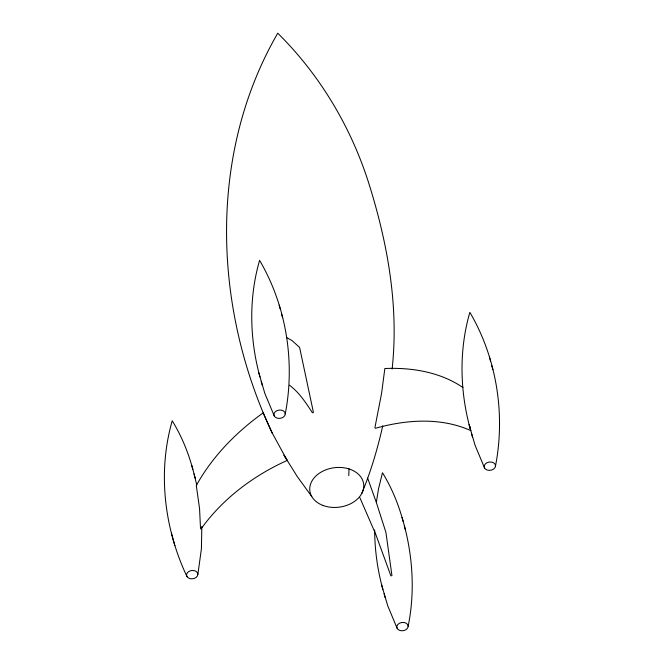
<?xml version="1.0" encoding="UTF-8"?>
<svg xmlns="http://www.w3.org/2000/svg" width="664" height="664" viewBox="0 0 664 664"><rect width="100%" height="100%" fill="white"/><g stroke="black" fill="none" stroke-linecap="round" stroke-linejoin="round"><path stroke-width="1" d="M200.511 528.353L199.557 508.607L196.303 485.517C212.405 456.409 236.284 432.139 263.193 412.85L272.273 433.086L286.981 460.086L284.009 455.114M374.662 529.988C374.745 550.024 377.534 570.036 382.846 589.35M349.015 468.767L348.783 475.598M392.125 369.026C399.089 305.274 387.27 241.223 367.931 180.583C349.928 125.288 319.176 74.111 277.751 33.2C207.375 154.712 213.401 308.727 272.398 433.509M376.405 501.984L378.505 488.903L382.489 472.751C391.768 487.832 398.558 504.374 403.139 521.464M197.889 574.318A5.702 4.175 -7.4 0 0 189.381 571.189A5.702 4.175 -7.4 0 0 189.364 578.444A5.702 4.175 -7.4 0 0 197.889 574.318L201.399 548.879L201.839 526.419M285.263 413.879A5.702 4.175 -7.4 0 0 276.755 410.759A5.702 4.175 -7.4 0 0 276.739 418.013A5.702 4.175 -7.4 0 0 285.263 413.879C295.289 361.98 286.367 306.046 259.599 260.363C248.577 298.219 249.606 339.072 259.956 376.953M408.152 626.276A5.702 4.175 -7.4 0 0 399.637 623.147A5.702 4.175 -7.4 0 0 399.628 630.402A5.702 4.175 -7.4 0 0 408.152 626.276C415.481 590.263 412.585 552.597 402.06 517.513M495.527 465.846A5.702 4.175 -7.4 0 0 487.019 462.717A5.702 4.175 -7.4 0 0 487.002 469.971A5.702 4.175 -7.4 0 0 495.527 465.846C505.553 413.938 496.63 358.004 469.863 312.321C458.841 350.185 459.87 391.03 470.22 428.919M382.763 425.823C377.542 448.93 370.803 471.722 361.706 493.609M200.926 529.067C222.647 498.78 253.424 475.59 287.28 460.401M286.69 337.544L292.152 340.665L299.613 347.455L313.425 412.394L312.429 412.759C305.905 402.799 299.207 392.466 289.546 385.269M462.924 387.519C440.24 372.014 411.846 367.383 384.846 368.512L381.601 393.246L374.928 427.591L375.343 428.305C406.293 419.59 440.962 417.141 470.925 430.67L470.51 429.957M311.765 496.547L297.256 476.544L284.117 455.504M484.604 468.087L475.092 445.328L469.066 424.669M397.23 628.517L387.718 605.759L381.692 585.1M274.34 416.129L264.828 393.37L258.802 372.712M186.966 576.559C164.257 528.569 157.443 472.137 172.225 420.793C181.504 435.874 188.294 452.416 192.875 469.498M359.896 497.734L375.708 534.188L390.955 576.028M367.615 478.063L376.339 502.449L385.917 532.379L391.951 575.663M171.428 533.142L174.873 545.7M489.434 357.083L490.513 361.033M491.684 365.424L492.846 369.707M471.448 433.335L472.511 437.236M404.301 525.855L405.472 530.138M384.074 593.765L385.137 597.666M279.171 305.116L280.249 309.067M281.42 313.466L282.582 317.749M261.184 381.368L262.247 385.269M194.046 473.897L196.76 485.002M191.796 465.547L195.208 478.18M469.871 426.396L470.311 428.288M323.202 505.52A27.133 19.878 -7.4 0 0 363.772 485.857A27.133 19.878 -7.4 0 0 323.26 470.959A27.133 19.878 -7.4 0 0 323.202 505.52"/></g></svg>
